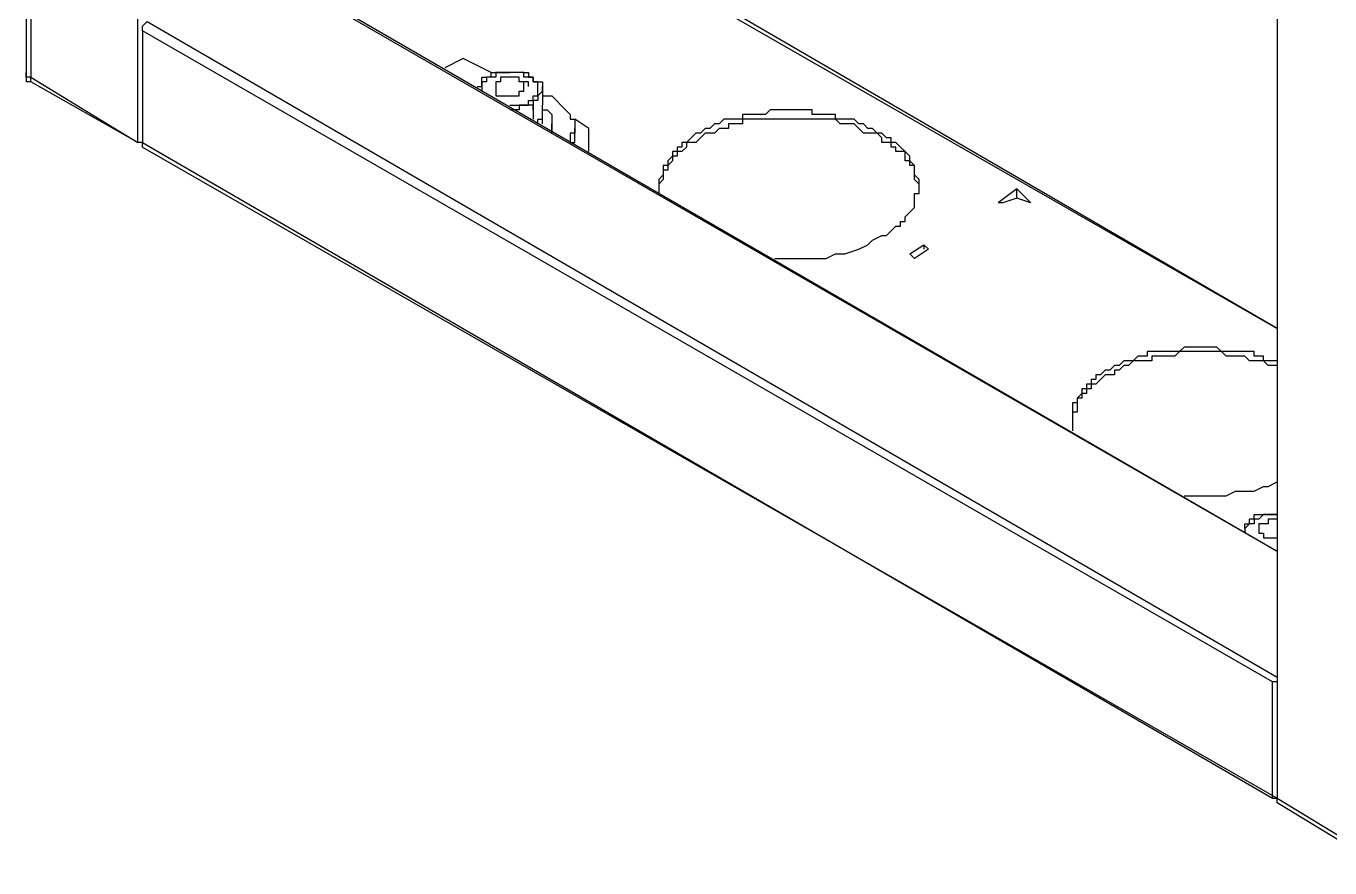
# Model space of a CAD drawing. Header units: millimetres. Extents: x 929 to 1725, y 58 to 532.
# Drawn here: x 1016.04 to 1048.85, y 74.97 to 96.16 of the extents above; entities that cross this region are included whole.
import ezdxf

# ---------------------------------------------------------------- set-up
doc = ezdxf.new("R2010")
doc.units = ezdxf.units.MM
doc.header["$MEASUREMENT"] = 0
doc.layers.add('TT-WIRE-EQPM', color=6, linetype='CONTINUOUS')

msp = doc.modelspace()

# ---------------------------------------------------------------- linework, layer by layer
at = {"layer": 'TT-WIRE-EQPM', "linetype": 'Continuous'}
for points in [[(1016.03762, 224.19909), (1016.03762, 94.98515)], [(1016.15466, 224.19909), (1016.15466, 94.86811)], [(1018.84662, 93.22953), (1018.84662, 222.67755)], [(1047.52181, 206.05764), (1047.52181, 76.72666), (1050.21377, 75.08808), (1050.21377, 204.41906)], [(1047.52181, 206.05764), (1047.52181, 76.72666)], [(1047.52181, 82.92986), (1020.13408, 98.73048)], [(1047.52181, 82.92986), (1020.25112, 98.73048)], [(1047.52181, 88.54786), (1032.42345, 97.32598), (1032.42345, 97.20894)], [(1032.42345, 97.20894), (1047.52181, 88.54786)], [(1018.96366, 96.03852), (1018.96366, 96.15557), (1018.96366, 96.15557), (1018.96366, 96.15557), (1018.96366, 96.15557), (1019.0807, 96.27261)], [(1019.0807, 96.27261), (1047.52181, 79.76974)], [(1047.40477, 79.6527), (1018.96366, 96.03852), (1018.96366, 93.22953), (1047.40477, 76.72666), (1047.40477, 79.6527)], [(1027.74178, 94.98515), (1027.03953, 95.33627), (1026.57137, 95.10219)], [(1016.03762, 94.98515), (1016.03762, 94.75107)], [(1016.15466, 94.86811), (1016.15466, 94.86811), (1016.03762, 94.86811), (1016.03762, 94.98515)], [(1016.15466, 94.86811), (1018.84662, 93.22953)], [(1016.15466, 94.75107), (1016.15466, 94.86811)], [(1027.39066, 94.63402), (1027.39066, 94.63402), (1027.5077, 94.63402), (1027.5077, 94.75107), (1027.5077, 94.75107), (1027.5077, 94.75107), (1027.5077, 94.75107), (1027.5077, 94.86811), (1027.62474, 94.86811)], [(1028.67811, 94.2829), (1028.79516, 94.2829), (1028.79516, 94.2829), (1028.79516, 94.39994), (1028.79516, 94.39994), (1028.79516, 94.39994), (1028.9122, 94.39994), (1028.9122, 94.39994), (1028.9122, 94.51698), (1028.9122, 94.51698), (1028.9122, 94.63402), (1028.9122, 94.63402), (1028.9122, 94.75107), (1028.79516, 94.75107), (1028.79516, 94.75107), (1028.79516, 94.86811), (1028.67811, 94.86811), (1028.67811, 94.86811), (1028.56107, 94.86811), (1028.56107, 94.98515), (1028.44403, 94.98515), (1028.32699, 94.98515), (1028.09291, 94.98515), (1027.97587, 94.98515), (1027.85882, 94.98515), (1027.85882, 94.86811), (1027.74178, 94.86811), (1027.62474, 94.86811), (1027.62474, 94.75107), (1027.62474, 94.75107), (1027.62474, 94.75107), (1027.5077, 94.75107), (1027.5077, 94.75107), (1027.5077, 94.63402), (1027.5077, 94.63402), (1027.5077, 94.63402), (1027.5077, 94.51698)], [(1027.74178, 94.86811), (1027.62474, 94.86811), (1027.62474, 94.86811), (1027.62474, 94.86811)], [(1027.74178, 94.86811), (1027.74178, 94.98515), (1027.85882, 94.98515), (1027.85882, 94.98515), (1028.20995, 94.98515)], [(1028.56107, 94.63402), (1028.56107, 94.75107), (1028.56107, 94.75107), (1028.56107, 94.75107), (1028.44403, 94.75107), (1028.44403, 94.75107), (1028.44403, 94.75107), (1028.44403, 94.86811), (1027.97587, 94.86811), (1027.97587, 94.75107), (1027.85882, 94.75107), (1027.85882, 94.75107), (1027.85882, 94.75107), (1027.85882, 94.63402), (1027.85882, 94.63402), (1027.85882, 94.51698), (1027.85882, 94.51698), (1027.85882, 94.51698), (1027.85882, 94.51698), (1027.85882, 94.39994), (1027.97587, 94.39994), (1028.09291, 94.39994), (1028.32699, 94.39994), (1028.44403, 94.39994), (1028.44403, 94.39994), (1028.44403, 94.51698), (1028.56107, 94.51698), (1028.56107, 94.51698), (1028.56107, 94.63402), (1028.56107, 94.63402)], [(1028.56107, 94.98515), (1028.20995, 94.98515)], [(1028.56107, 94.98515), (1028.56107, 94.98515), (1028.67811, 94.98515), (1028.67811, 94.86811), (1028.79516, 94.86811), (1028.79516, 94.86811), (1028.79516, 94.86811), (1028.79516, 94.75107), (1028.9122, 94.75107), (1028.9122, 94.75107), (1028.9122, 94.75107), (1028.9122, 94.75107), (1029.02924, 94.75107), (1029.02924, 94.63402), (1029.02924, 94.63402), (1029.02924, 94.63402)], [(1016.15466, 94.75107), (1016.15466, 94.75107), (1016.03762, 94.75107), (1016.03762, 94.75107)], [(1018.84662, 93.22953), (1016.15466, 94.75107)], [(1028.67811, 94.63402), (1028.67811, 94.75107), (1028.56107, 94.75107), (1028.56107, 94.75107), (1028.56107, 94.75107), (1028.44403, 94.75107)], [(1029.02924, 94.51698), (1029.02924, 94.63402), (1029.02924, 94.51698), (1028.9122, 94.39994), (1028.9122, 94.39994), (1028.9122, 94.39994), (1028.9122, 94.2829), (1028.79516, 94.2829), (1028.79516, 94.04882), (1028.79516, 94.04882)], [(1029.02924, 94.51698), (1029.02924, 94.16586)], [(1028.20995, 94.16586), (1028.44403, 94.16586), (1028.44403, 94.16586), (1028.67811, 94.16586), (1028.67811, 94.2829)], [(1028.79516, 94.04882), (1028.79516, 94.04882), (1028.79516, 94.04882), (1028.79516, 94.16586), (1028.44403, 94.16586), (1028.44403, 94.04882), (1028.20995, 94.04882)], [(1028.9122, 93.69769), (1028.9122, 93.81473), (1028.9122, 93.81473), (1028.9122, 93.81473), (1029.02924, 93.81473), (1029.02924, 93.93177), (1029.02924, 93.93177), (1029.02924, 93.93177), (1029.02924, 94.04882), (1029.02924, 94.04882), (1029.02924, 94.04882), (1029.02924, 94.16586)], [(1029.02924, 94.39994), (1029.14628, 94.39994), (1029.26332, 94.39994), (1029.38036, 94.2829), (1029.38036, 94.2829), (1029.49741, 94.16586), (1029.49741, 94.16586), (1029.49741, 94.16586), (1029.61445, 94.04882), (1029.61445, 94.04882), (1029.61445, 94.04882), (1029.61445, 94.04882), (1029.73149, 93.93177), (1029.73149, 93.93177), (1029.73149, 93.93177), (1029.73149, 93.81473), (1029.84853, 93.81473), (1029.84853, 93.58065), (1029.84853, 93.46361), (1029.73149, 93.46361), (1029.73149, 93.34657), (1029.73149, 93.34657), (1029.73149, 93.22953)], [(1028.79516, 94.04882), (1028.79516, 93.81473)], [(1029.02924, 94.04882), (1029.14628, 94.04882), (1029.14628, 94.04882), (1029.26332, 93.93177), (1029.26332, 93.93177), (1029.26332, 93.81473), (1029.26332, 93.58065), (1029.26332, 93.46361)], [(1029.02924, 93.69769), (1029.02924, 93.81473), (1029.02924, 93.81473), (1029.02924, 93.81473), (1029.02924, 93.81473), (1029.02924, 93.93177), (1029.02924, 93.93177)], [(1037.57328, 90.88869), (1037.57328, 90.88869), (1037.69032, 90.88869), (1037.69032, 90.88869), (1037.80736, 91.00573), (1037.80736, 91.00573), (1037.9244, 91.12278), (1037.9244, 91.12278), (1038.04144, 91.12278), (1038.04144, 91.23982), (1038.15849, 91.23982), (1038.15849, 91.35686), (1038.15849, 91.35686), (1038.27553, 91.4739), (1038.27553, 91.4739), (1038.27553, 91.4739), (1038.39257, 91.59094), (1038.39257, 91.70798), (1038.39257, 91.70798), (1038.39257, 91.70798), (1038.39257, 91.94207), (1038.50961, 91.94207), (1038.50961, 92.29319), (1038.39257, 92.41023), (1038.39257, 92.52728), (1038.39257, 92.52728), (1038.39257, 92.64432), (1038.39257, 92.64432), (1038.27553, 92.76136), (1038.27553, 92.8784), (1038.27553, 92.8784), (1038.15849, 92.99544), (1038.15849, 92.99544), (1038.04144, 93.11248), (1038.04144, 93.11248), (1037.9244, 93.22953), (1037.9244, 93.22953), (1037.80736, 93.22953), (1037.80736, 93.34657), (1037.69032, 93.34657), (1037.57328, 93.46361), (1037.57328, 93.46361), (1037.45624, 93.46361), (1037.33919, 93.58065), (1037.22215, 93.58065), (1037.22215, 93.58065), (1037.10511, 93.69769), (1036.98807, 93.69769), (1036.98807, 93.69769), (1036.87103, 93.81473), (1036.75399, 93.81473), (1036.63694, 93.81473), (1036.63694, 93.81473), (1036.40286, 93.81473), (1036.40286, 93.93177), (1036.28582, 93.93177), (1036.16878, 93.93177), (1035.81765, 93.93177), (1035.81765, 94.04882), (1034.76428, 94.04882), (1034.64724, 93.93177), (1034.41315, 93.93177), (1034.29611, 93.93177), (1034.06203, 93.93177), (1034.06203, 93.81473), (1033.94499, 93.81473), (1033.82795, 93.81473), (1033.7109, 93.81473), (1033.59386, 93.81473), (1033.47682, 93.69769), (1033.47682, 93.69769), (1033.35978, 93.69769), (1033.24274, 93.58065), (1033.1257, 93.58065), (1033.1257, 93.58065), (1033.00865, 93.46361), (1032.89161, 93.46361), (1032.89161, 93.46361), (1032.77457, 93.34657), (1032.77457, 93.34657), (1032.65753, 93.22953), (1032.65753, 93.22953), (1032.54049, 93.22953), (1032.54049, 93.11248), (1032.42345, 93.11248), (1032.42345, 92.99544), (1032.3064, 92.99544), (1032.3064, 92.99544), (1032.3064, 92.8784), (1032.18936, 92.76136), (1032.18936, 92.76136), (1032.18936, 92.64432), (1032.07232, 92.64432), (1032.07232, 92.64432), (1032.07232, 92.52728), (1032.07232, 92.41023), (1031.95528, 92.29319), (1031.95528, 91.94207)], [(1029.02924, 93.69769), (1029.02924, 93.69769), (1029.02924, 93.81473), (1029.02924, 93.81473)], [(1029.02924, 93.69769), (1029.02924, 93.69769), (1029.02924, 93.81473)], [(1029.26332, 93.46361), (1029.26332, 93.58065), (1029.26332, 93.58065), (1029.26332, 93.69769)], [(1029.73149, 93.22953), (1029.84853, 93.22953), (1029.84853, 93.34657), (1029.84853, 93.34657), (1029.84853, 93.46361), (1029.84853, 93.58065)], [(1030.19966, 93.58065), (1029.84853, 93.81473)], [(1030.19966, 92.99544), (1030.19966, 93.58065)], [(1038.50961, 92.05911), (1038.50961, 92.17615), (1038.39257, 92.29319), (1038.39257, 92.41023), (1038.39257, 92.41023), (1038.39257, 92.52728), (1038.39257, 92.52728), (1038.39257, 92.64432), (1038.27553, 92.64432), (1038.27553, 92.64432), (1038.27553, 92.76136), (1038.15849, 92.76136), (1038.15849, 92.8784), (1038.15849, 92.8784), (1038.15849, 92.99544), (1038.04144, 92.99544), (1038.04144, 92.99544), (1037.9244, 92.99544), (1037.9244, 93.11248), (1037.80736, 93.11248), (1037.80736, 93.11248), (1037.80736, 93.22953), (1037.69032, 93.22953), (1037.57328, 93.22953), (1037.57328, 93.34657), (1037.45624, 93.46361), (1037.33919, 93.46361), (1037.22215, 93.46361), (1037.10511, 93.46361), (1036.98807, 93.58065), (1036.98807, 93.58065), (1036.87103, 93.69769), (1036.63694, 93.69769), (1036.63694, 93.69769), (1036.5199, 93.69769), (1036.40286, 93.81473), (1036.28582, 93.81473), (1036.16878, 93.81473), (1035.93469, 93.81473), (1035.81765, 93.81473), (1034.64724, 93.81473), (1034.5302, 93.81473), (1034.29611, 93.81473), (1034.17907, 93.81473), (1034.06203, 93.81473), (1034.06203, 93.69769), (1033.82795, 93.69769), (1033.7109, 93.69769), (1033.7109, 93.58065), (1033.59386, 93.58065), (1033.47682, 93.58065), (1033.47682, 93.58065), (1033.35978, 93.46361), (1033.24274, 93.46361), (1033.1257, 93.46361), (1033.1257, 93.46361), (1033.00865, 93.34657), (1033.00865, 93.34657), (1032.89161, 93.22953), (1032.89161, 93.22953), (1032.77457, 93.22953), (1032.65753, 93.22953), (1032.65753, 93.11248), (1032.65753, 93.11248), (1032.54049, 92.99544), (1032.54049, 92.99544), (1032.42345, 92.99544), (1032.42345, 92.8784), (1032.3064, 92.8784), (1032.3064, 92.76136), (1032.3064, 92.76136), (1032.18936, 92.64432), (1032.18936, 92.64432), (1032.18936, 92.64432), (1032.18936, 92.52728), (1032.07232, 92.52728), (1032.07232, 92.41023), (1032.07232, 92.41023), (1032.07232, 92.29319), (1031.95528, 92.17615), (1031.95528, 92.05911)], [(1018.96366, 93.22953), (1018.84662, 93.22953)], [(1018.96366, 93.22953), (1018.84662, 93.22953)], [(1018.96366, 93.11248), (1018.96366, 93.11248), (1018.96366, 93.22953), (1018.96366, 93.22953)], [(1018.96366, 93.11248), (1047.52181, 76.72666)], [(1040.96748, 91.82503), (1040.96748, 92.05911), (1040.49932, 91.70798)], [(1040.96748, 92.05911), (1041.31861, 91.70798), (1041.31861, 91.70798), (1040.96748, 91.82503), (1040.61636, 91.70798), (1040.49932, 91.70798)], [(1034.88132, 90.30348), (1035.23245, 90.30348), (1035.46653, 90.30348), (1035.81765, 90.30348), (1036.16878, 90.30348), (1036.40286, 90.42053), (1036.63694, 90.42053), (1036.98807, 90.53757), (1037.22215, 90.65461), (1037.33919, 90.77165), (1037.57328, 90.88869)], [(1038.74369, 90.53757), (1038.39257, 90.30348), (1038.27553, 90.42053), (1038.62665, 90.65461)], [(1038.62665, 90.65461), (1038.74369, 90.53757)], [(1038.62665, 90.65461), (1038.62665, 90.53757)], [(1047.52181, 87.72857), (1047.52181, 87.72857), (1047.40477, 87.72857), (1047.28773, 87.72857), (1047.17069, 87.72857), (1047.17069, 87.84561), (1047.05365, 87.84561), (1047.05365, 87.84561), (1046.93661, 87.84561), (1046.93661, 87.96265), (1046.70252, 87.96265), (1046.70252, 87.96265), (1046.58548, 87.96265), (1046.3514, 87.96265), (1046.11731, 87.96265), (1046.00027, 88.07969), (1045.18098, 88.07969), (1045.06394, 87.96265), (1044.71282, 87.96265), (1044.59577, 87.96265), (1044.47873, 87.96265), (1044.36169, 87.96265), (1044.24465, 87.96265), (1044.24465, 87.84561), (1044.12761, 87.84561), (1044.01057, 87.84561), (1044.01057, 87.84561), (1043.89352, 87.72857), (1043.77648, 87.72857), (1043.65944, 87.72857), (1043.65944, 87.72857), (1043.5424, 87.61153), (1043.42536, 87.61153), (1043.42536, 87.61153), (1043.30832, 87.49449), (1043.19127, 87.49449), (1043.07423, 87.37744), (1043.07423, 87.37744), (1042.95719, 87.37744), (1042.95719, 87.2604), (1042.84015, 87.2604), (1042.84015, 87.14336), (1042.72311, 87.14336), (1042.72311, 87.02632), (1042.60607, 87.02632), (1042.60607, 86.90928), (1042.60607, 86.90928), (1042.48902, 86.79224), (1042.48902, 86.79224), (1042.48902, 86.79224), (1042.48902, 86.67519), (1042.37198, 86.67519), (1042.37198, 86.44111), (1042.37198, 86.44111), (1042.37198, 85.97295)], [(1047.52181, 87.61153), (1047.52181, 87.61153), (1047.40477, 87.61153), (1047.28773, 87.61153), (1047.17069, 87.72857), (1047.17069, 87.72857), (1047.05365, 87.72857), (1046.93661, 87.72857), (1046.93661, 87.72857), (1046.81956, 87.72857), (1046.70252, 87.84561), (1046.58548, 87.84561), (1046.3514, 87.84561), (1046.23436, 87.84561), (1046.11731, 87.96265), (1045.06394, 87.96265), (1044.9469, 87.84561), (1044.71282, 87.84561), (1044.59577, 87.84561), (1044.36169, 87.84561), (1044.36169, 87.72857), (1044.24465, 87.72857), (1044.12761, 87.72857), (1044.01057, 87.72857), (1044.01057, 87.72857), (1043.89352, 87.72857), (1043.77648, 87.61153), (1043.65944, 87.61153), (1043.65944, 87.61153), (1043.5424, 87.49449), (1043.5424, 87.49449), (1043.42536, 87.49449), (1043.42536, 87.37744), (1043.30832, 87.37744), (1043.19127, 87.37744), (1043.07423, 87.2604), (1043.07423, 87.2604), (1043.07423, 87.2604), (1042.95719, 87.14336), (1042.84015, 87.14336), (1042.84015, 87.02632), (1042.84015, 87.02632), (1042.72311, 87.02632), (1042.72311, 86.90928), (1042.60607, 86.90928), (1042.60607, 86.79224), (1042.60607, 86.79224), (1042.48902, 86.79224), (1042.48902, 86.67519), (1042.48902, 86.67519), (1042.48902, 86.55815), (1042.48902, 86.44111), (1042.37198, 86.44111), (1042.37198, 86.32407), (1042.37198, 86.32407), (1042.37198, 86.08999)], [(1045.18098, 84.33436), (1046.00027, 84.33436), (1046.23436, 84.33436), (1046.46844, 84.4514), (1046.70252, 84.4514), (1046.93661, 84.4514), (1047.17069, 84.56845), (1047.28773, 84.56845), (1047.52181, 84.68549)], [(1047.52181, 83.8662), (1047.40477, 83.8662), (1047.28773, 83.8662), (1047.17069, 83.8662), (1047.05365, 83.74915), (1046.93661, 83.74915), (1046.93661, 83.63211), (1046.81956, 83.63211), (1046.81956, 83.63211), (1046.70252, 83.51507), (1046.70252, 83.39803)], [(1046.70252, 83.51507), (1046.70252, 83.51507), (1046.70252, 83.51507), (1046.70252, 83.63211), (1046.70252, 83.63211), (1046.81956, 83.63211), (1046.81956, 83.63211), (1046.81956, 83.74915)], [(1046.93661, 83.74915), (1046.93661, 83.74915), (1046.93661, 83.74915), (1046.81956, 83.74915)], [(1046.93661, 83.74915), (1046.93661, 83.8662), (1047.17069, 83.8662), (1047.17069, 83.8662), (1047.52181, 83.8662)], [(1047.52181, 83.74915), (1047.28773, 83.74915), (1047.28773, 83.63211), (1047.17069, 83.63211), (1047.17069, 83.63211), (1047.17069, 83.63211), (1047.05365, 83.63211), (1047.05365, 83.51507), (1047.05365, 83.51507), (1047.05365, 83.39803), (1047.17069, 83.39803), (1047.17069, 83.39803), (1047.17069, 83.39803), (1047.17069, 83.28099), (1047.28773, 83.28099), (1047.28773, 83.28099), (1047.52181, 83.28099)], [(1047.17069, 83.63211), (1047.05365, 83.63211), (1047.05365, 83.63211), (1047.05365, 83.63211), (1047.05365, 83.51507)], [(1047.52181, 79.76974), (1047.52181, 79.76974), (1047.52181, 79.76974), (1047.52181, 79.6527), (1047.40477, 79.6527), (1047.40477, 79.6527)], [(1047.40477, 76.72666), (1047.52181, 76.72666), (1047.52181, 76.72666)], [(1047.52181, 76.60962), (1047.52181, 76.72666)], [(1050.21377, 74.97103), (1047.52181, 76.60962)]]:
    msp.add_lwpolyline(points, dxfattribs=at)

doc.saveas('drawing.dxf')
